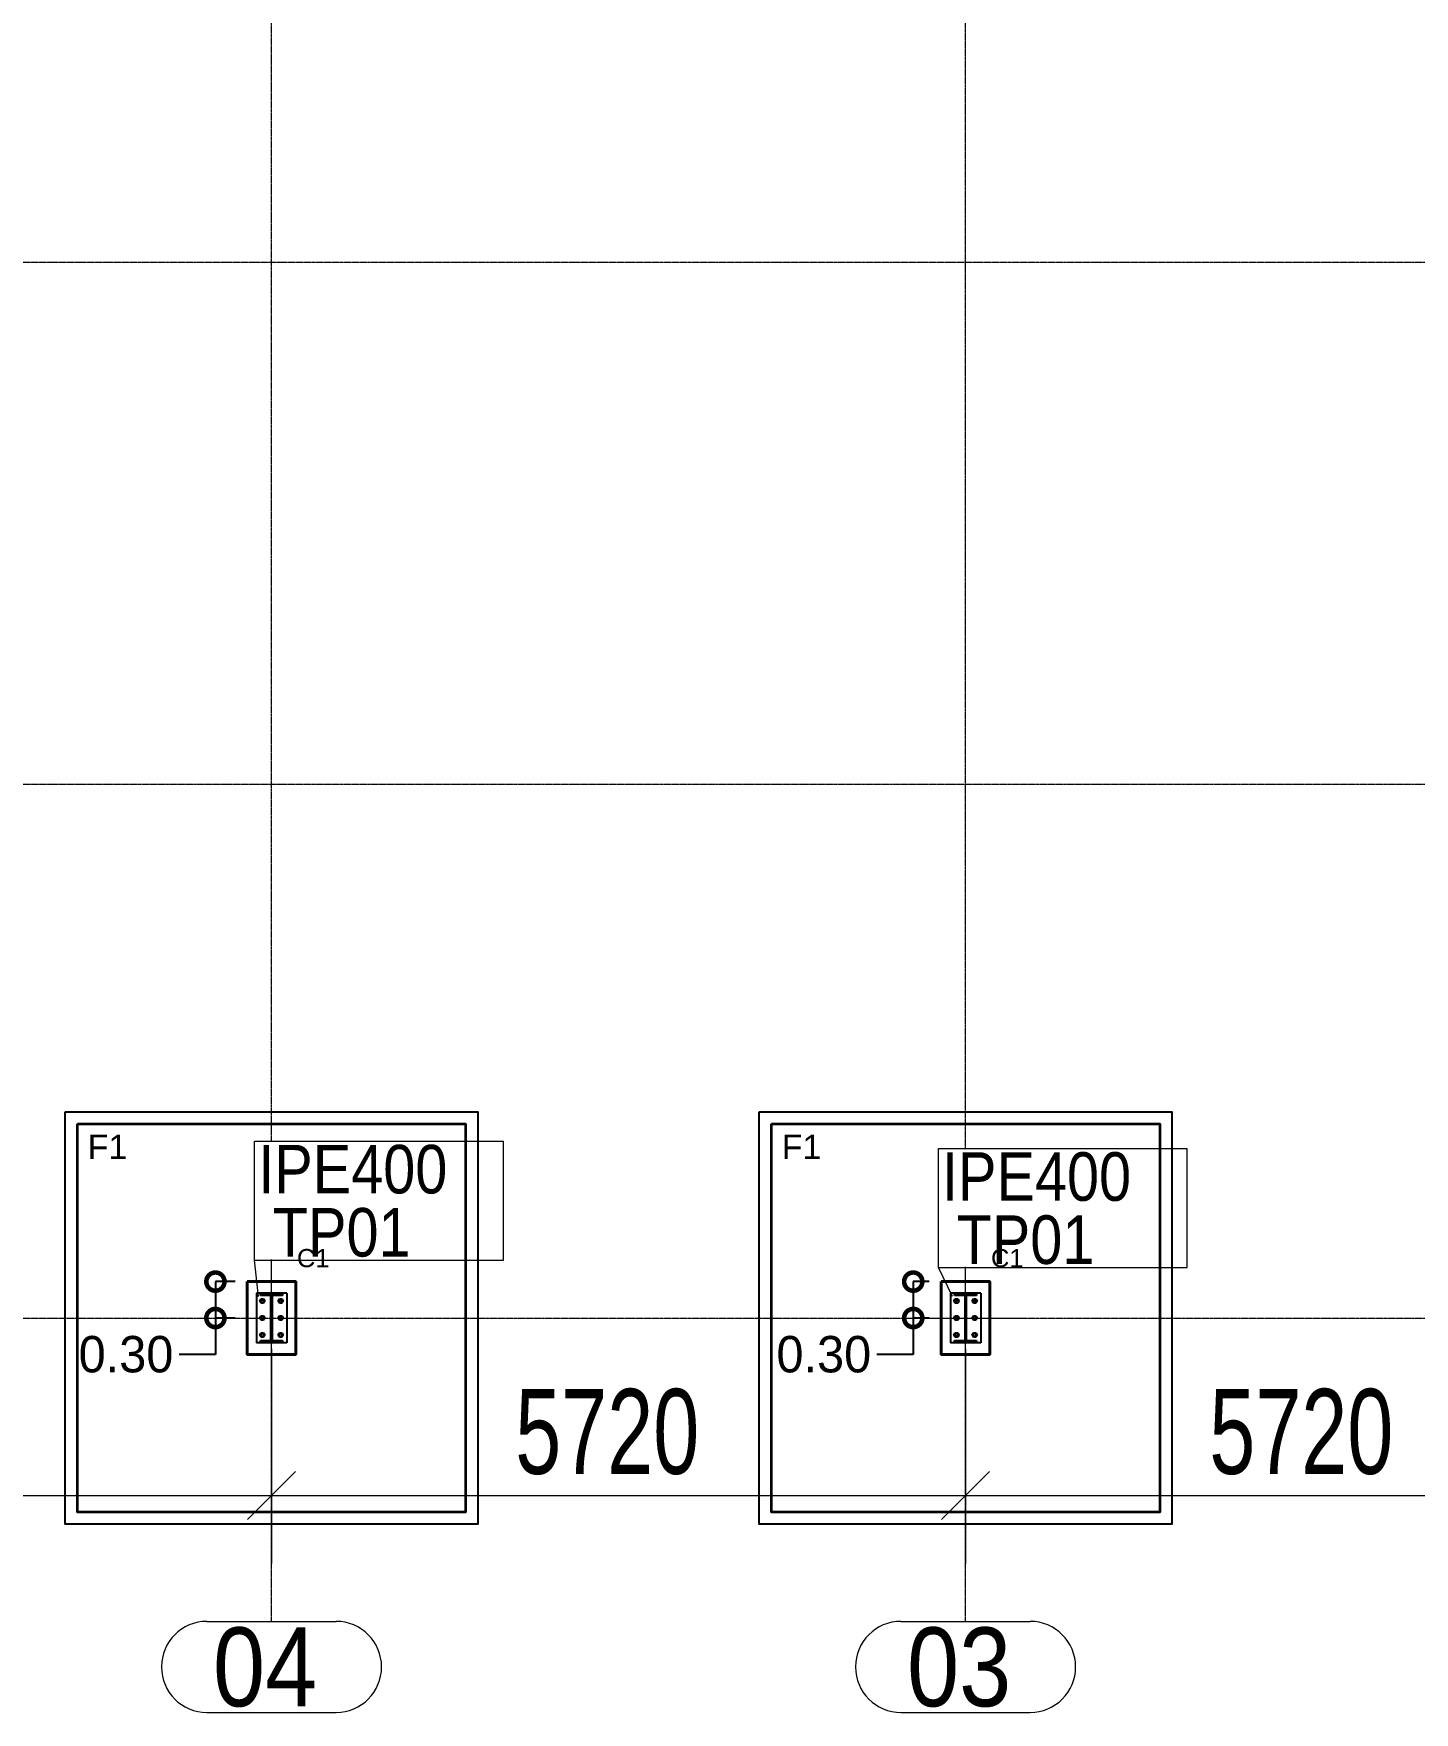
# Model space of a CAD drawing. Header units: millimetres. Extents: x 178198 to 9785548, y 9608 to 2087470.
# Drawn here: x 488561 to 499941, y 36446 to 50280 of the extents above; entities that cross this region are included whole.
import ezdxf

# ---------------------------------------------------------------- set-up
doc = ezdxf.new("R2010")
doc.units = ezdxf.units.MM
doc.header["$PDMODE"] = 35
doc.linetypes.add('XKITLINE00', pattern=[0])
doc.linetypes.add('XKITLINE03', pattern=[6, 3, -1, 1, -1])
for name, color, linetype, lineweight in [('Column', 7, 'Continuous', 40), ('foundation', 7, 'Continuous', 35), ('Part', 2, 'Continuous', 0), ('PartMark', 3, 'Continuous', 0), ('S-GRID', 1, 'Continuous', 0), ('Z-DIMENSIONS', 1, 'Continuous', 0)]:
    doc.layers.add(name, color=color, linetype=linetype, lineweight=lineweight)
for name, color, linetype in [('dim_axis', 251, 'Continuous'), ('dim_axis @ 100', 251, 'Continuous'), ('plain foundation', 8, 'Continuous'), ('Steel Section', 7, 'Continuous'), ('text', 7, 'Continuous')]:
    doc.layers.add(name, color=color, linetype=linetype)
doc.styles.add('Andalus1', font='andlso.ttf', dxfattribs={"height": 3})
doc.styles.add('Arial', font='arial.ttf', dxfattribs={"height": 2.034003})
doc.styles.add('Arial2', font='arial.ttf', dxfattribs={"height": 300})
doc.styles.add('ARIAL_NARROW', font='ARIALN.TTF')
doc.dimstyles.new('Annotative1', dxfattribs={"dimscale": 0, "dimtxt": 3, "dimasz": 3, "dimexe": 0, "dimexo": 1, "dimtad": 0, "dimtih": 1, "dimtoh": 1, "dimlfac": 0.001, "dimzin": 1, "dimdsep": 46, "dimtxsty": 'Andalus1', "dimblk": 'DOTSMALL', "dimcen": 2.5, "dimclrd": 256, "dimclre": 256, "dimclrt": 256, "dimadec": 4, "dimazin": 0, "dimtfac": 1, "dimtmove": 0, "dimatfit": 3, "dimldrblk": 'DOTSMALL', "dimfxl": 1, "dimlwd": -1, "dimlwe": -1, "dimarcsym": 0})

# ---------------------------------------------------------------- blocks, each defined once
blk = doc.blocks.new('_DotSmall')
at = {"color": 0, "linetype": 'ByBlock', "const_width": 0.5}
blk.add_lwpolyline([(-0.0625, 0, 1), (0.0625, 0, 1)], format="xyb", close=True, dxfattribs=at)
blk = doc.blocks.new('*D166')
at = {"layer": 'Defpoints', "color": 0, "transparency": 16777216}
for p in [(496042, 39996), (495811, 39696), (496042, 39696)]:
    blk.add_point(p, dxfattribs=at)
at = {"layer": 'dim_axis', "transparency": 16777216}
for p, q in [((495942, 39996), (495811, 39996)), ((495811, 39996), (495811, 39696)), ((495942, 39696), (495811, 39696)), ((495811, 39696), (495811, 39396)), ((495811, 39396), (495511, 39396))]:
    blk.add_line(p, q, dxfattribs=at)
at = {"layer": 'dim_axis', "transparency": 16777216, "xscale": 300, "yscale": 300, "zscale": 300}
for p, rotation in [((495811, 39996), 90), ((495811, 39696), 270)]:
    blk.add_blockref('_DotSmall', p, dxfattribs=dict(at, rotation=rotation))
at = {"layer": 'dim_axis', "transparency": 16777216, "insert": (495074, 39396), "char_height": 300, "attachment_point": 5, "style": 'Andalus1'}
blk.add_mtext('0.30', dxfattribs=at)
blk = doc.blocks.new('*D167')
at = {"layer": 'Defpoints', "color": 0, "transparency": 16777216}
for p in [(490322, 39996), (490060, 39696), (490322, 39696)]:
    blk.add_point(p, dxfattribs=at)
at = {"layer": 'dim_axis', "transparency": 16777216}
for p, q in [((490222, 39996), (490060, 39996)), ((490060, 39996), (490060, 39696)), ((490222, 39696), (490060, 39696)), ((490060, 39696), (490060, 39396)), ((490060, 39396), (489760, 39396))]:
    blk.add_line(p, q, dxfattribs=at)
at = {"layer": 'dim_axis', "transparency": 16777216, "xscale": 300, "yscale": 300, "zscale": 300}
for p, rotation in [((490060, 39996), 90), ((490060, 39696), 270)]:
    blk.add_blockref('_DotSmall', p, dxfattribs=dict(at, rotation=rotation))
at = {"layer": 'dim_axis', "transparency": 16777216, "insert": (489323, 39396), "char_height": 300, "attachment_point": 5, "style": 'Andalus1'}
blk.add_mtext('0.30', dxfattribs=at)
blk = doc.blocks.new('bng')
at = {"layer": 'Column', "lineweight": 40}
for points in [[(490322.17101, 39996.04029), (490722.17101, 39996.04029), (490722.17101, 39396.04029), (490322.17101, 39396.04029)], [(496042.17101, 39996.04029), (496442.17101, 39996.04029), (496442.17101, 39396.04029), (496042.17101, 39396.04029)]]:
    blk.add_lwpolyline(points, close=True, dxfattribs=at)
at = {"layer": 'foundation'}
for points in [[(488922.17101, 41296.04029), (492122.17101, 41296.04029), (492122.17101, 38096.04029), (488922.17101, 38096.04029)], [(494642.17101, 41296.04029), (497842.17101, 41296.04029), (497842.17101, 38096.04029), (494642.17101, 38096.04029)]]:
    blk.add_lwpolyline(points, close=True, dxfattribs=at)
at = {"layer": 'Part', "linetype": 'XKITLINE03', "lineweight": 0}
for p, q in [((490522.17101, 39196.04029), (490522.17101, 40177.72009)), ((496242.17101, 39196.04029), (496242.17101, 40116.95148)), ((490597.17101, 39836.04029), (490597.17101, 39836.04029)), ((496317.17101, 39836.04029), (496317.17101, 39836.04029)), ((490022.17101, 39696.04029), (491022.17101, 39696.04029)), ((495742.17101, 39696.04029), (496742.17101, 39696.04029))]:
    blk.add_line(p, q, dxfattribs=at)
at = {"layer": 'Part', "linetype": 'XKITLINE00', "lineweight": 0}
for p, q in [((490647.17101, 39901.04029), (490397.17101, 39901.04029)), ((490397.17101, 39901.04029), (490397.17101, 39491.04029)), ((490426.3864, 39836.04029), (490436.77871, 39854.04029)), ((490432.17101, 39882.54029), (490432.17101, 39896.04029)), ((490432.17101, 39896.04029), (490612.17101, 39896.04029)), ((490517.87101, 39882.54029), (490432.17101, 39882.54029)), ((490446.41487, 39896.04029), (490432.91487, 39882.54029)), ((490436.77871, 39854.04029), (490457.56332, 39854.04029)), ((490457.56332, 39854.04029), (490467.95562, 39836.04029)), ((490517.87101, 39509.54029), (490517.87101, 39882.54029)), ((490612.17101, 39882.54029), (490526.47101, 39882.54029)), ((490526.47101, 39882.54029), (490526.47101, 39509.54029)), ((490576.3864, 39836.04029), (490586.77871, 39854.04029)), ((490586.77871, 39854.04029), (490607.56332, 39854.04029)), ((490607.56332, 39854.04029), (490617.95562, 39836.04029)), ((490612.17101, 39896.04029), (490612.17101, 39882.54029)), ((490647.17101, 39901.04029), (490647.17101, 39491.04029)), ((496367.17101, 39901.04029), (496117.17101, 39901.04029)), ((496117.17101, 39901.04029), (496117.17101, 39491.04029)), ((496146.3864, 39836.04029), (496156.77871, 39854.04029)), ((496152.17101, 39882.54029), (496152.17101, 39896.04029)), ((496152.17101, 39896.04029), (496332.17101, 39896.04029)), ((496237.87101, 39882.54029), (496152.17101, 39882.54029)), ((496166.41487, 39896.04029), (496152.91487, 39882.54029)), ((496156.77871, 39854.04029), (496177.56332, 39854.04029)), ((496177.56332, 39854.04029), (496187.95562, 39836.04029)), ((496237.87101, 39509.54029), (496237.87101, 39882.54029)), ((496332.17101, 39882.54029), (496246.47101, 39882.54029)), ((496246.47101, 39882.54029), (496246.47101, 39509.54029)), ((496296.3864, 39836.04029), (496306.77871, 39854.04029)), ((496306.77871, 39854.04029), (496327.56332, 39854.04029)), ((496327.56332, 39854.04029), (496337.95562, 39836.04029)), ((496332.17101, 39896.04029), (496332.17101, 39882.54029)), ((496367.17101, 39901.04029), (496367.17101, 39491.04029)), ((490436.77871, 39818.04029), (490426.3864, 39836.04029)), ((490426.3864, 39696.04029), (490436.77871, 39714.04029)), ((490457.56332, 39818.04029), (490436.77871, 39818.04029)), ((490436.77871, 39714.04029), (490457.56332, 39714.04029)), ((490467.95562, 39836.04029), (490457.56332, 39818.04029)), ((490457.56332, 39714.04029), (490467.95562, 39696.04029)), ((490586.77871, 39818.04029), (490576.3864, 39836.04029)), ((490576.3864, 39696.04029), (490586.77871, 39714.04029)), ((490607.56332, 39818.04029), (490586.77871, 39818.04029)), ((490586.77871, 39714.04029), (490607.56332, 39714.04029)), ((490617.95562, 39836.04029), (490607.56332, 39818.04029)), ((490607.56332, 39714.04029), (490617.95562, 39696.04029)), ((496156.77871, 39818.04029), (496146.3864, 39836.04029)), ((496146.3864, 39696.04029), (496156.77871, 39714.04029)), ((496177.56332, 39818.04029), (496156.77871, 39818.04029)), ((496156.77871, 39714.04029), (496177.56332, 39714.04029)), ((496187.95562, 39836.04029), (496177.56332, 39818.04029)), ((496177.56332, 39714.04029), (496187.95562, 39696.04029)), ((496306.77871, 39818.04029), (496296.3864, 39836.04029)), ((496296.3864, 39696.04029), (496306.77871, 39714.04029)), ((496327.56332, 39818.04029), (496306.77871, 39818.04029)), ((496306.77871, 39714.04029), (496327.56332, 39714.04029)), ((496337.95562, 39836.04029), (496327.56332, 39818.04029)), ((496327.56332, 39714.04029), (496337.95562, 39696.04029)), ((490436.77871, 39678.04029), (490426.3864, 39696.04029)), ((490426.3864, 39556.04029), (490436.77871, 39574.04029)), ((490457.56332, 39678.04029), (490436.77871, 39678.04029)), ((490436.77871, 39574.04029), (490457.56332, 39574.04029)), ((490467.95562, 39696.04029), (490457.56332, 39678.04029)), ((490457.56332, 39574.04029), (490467.95562, 39556.04029)), ((490526.47101, 39693.21835), (490517.87101, 39684.61835)), ((490586.77871, 39678.04029), (490576.3864, 39696.04029)), ((490576.3864, 39556.04029), (490586.77871, 39574.04029)), ((490607.56332, 39678.04029), (490586.77871, 39678.04029)), ((490586.77871, 39574.04029), (490607.56332, 39574.04029)), ((490617.95562, 39696.04029), (490607.56332, 39678.04029)), ((490607.56332, 39574.04029), (490617.95562, 39556.04029)), ((496156.77871, 39678.04029), (496146.3864, 39696.04029)), ((496146.3864, 39556.04029), (496156.77871, 39574.04029)), ((496177.56332, 39678.04029), (496156.77871, 39678.04029)), ((496156.77871, 39574.04029), (496177.56332, 39574.04029)), ((496187.95562, 39696.04029), (496177.56332, 39678.04029)), ((496177.56332, 39574.04029), (496187.95562, 39556.04029)), ((496246.47101, 39693.21835), (496237.87101, 39684.61835)), ((496306.77871, 39678.04029), (496296.3864, 39696.04029)), ((496296.3864, 39556.04029), (496306.77871, 39574.04029)), ((496327.56332, 39678.04029), (496306.77871, 39678.04029)), ((496306.77871, 39574.04029), (496327.56332, 39574.04029)), ((496337.95562, 39696.04029), (496327.56332, 39678.04029)), ((496327.56332, 39574.04029), (496337.95562, 39556.04029)), ((490647.17101, 39491.04029), (490397.17101, 39491.04029)), ((490436.77871, 39538.04029), (490426.3864, 39556.04029)), ((490432.17101, 39496.04029), (490432.17101, 39509.54029)), ((490432.17101, 39509.54029), (490517.87101, 39509.54029)), ((490612.17101, 39496.04029), (490432.17101, 39496.04029)), ((490457.56332, 39538.04029), (490436.77871, 39538.04029)), ((490467.95562, 39556.04029), (490457.56332, 39538.04029)), ((490526.47101, 39509.54029), (490612.17101, 39509.54029)), ((490586.77871, 39538.04029), (490576.3864, 39556.04029)), ((490607.56332, 39538.04029), (490586.77871, 39538.04029)), ((490617.95562, 39556.04029), (490607.56332, 39538.04029)), ((490612.17101, 39509.54029), (490612.17101, 39496.04029)), ((490612.17101, 39496.04029), (490612.17101, 39496.04029)), ((490612.17101, 39496.04029), (490612.17101, 39496.04029)), ((496367.17101, 39491.04029), (496117.17101, 39491.04029)), ((496156.77871, 39538.04029), (496146.3864, 39556.04029)), ((496152.17101, 39496.04029), (496152.17101, 39509.54029)), ((496152.17101, 39509.54029), (496237.87101, 39509.54029)), ((496332.17101, 39496.04029), (496152.17101, 39496.04029)), ((496177.56332, 39538.04029), (496156.77871, 39538.04029)), ((496187.95562, 39556.04029), (496177.56332, 39538.04029)), ((496246.47101, 39509.54029), (496332.17101, 39509.54029)), ((496306.77871, 39538.04029), (496296.3864, 39556.04029)), ((496327.56332, 39538.04029), (496306.77871, 39538.04029)), ((496337.95562, 39556.04029), (496327.56332, 39538.04029)), ((496332.17101, 39509.54029), (496332.17101, 39496.04029)), ((496332.17101, 39496.04029), (496332.17101, 39496.04029)), ((496332.17101, 39496.04029), (496332.17101, 39496.04029))]:
    blk.add_line(p, q, dxfattribs=at)
for centre, start, end in [((490447.17101, 39836.04029), 0, 180), ((490597.17101, 39836.04029), 0, 180), ((496167.17101, 39836.04029), 0, 180), ((496317.17101, 39836.04029), 0, 180), ((490447.17101, 39836.04029), 180, 0), ((490447.17101, 39696.04029), 0, 180), ((490597.17101, 39836.04029), 180, 0), ((490597.17101, 39696.04029), 0, 180), ((496167.17101, 39836.04029), 180, 0), ((496167.17101, 39696.04029), 0, 180), ((496317.17101, 39836.04029), 180, 0), ((496317.17101, 39696.04029), 0, 180), ((490447.17101, 39696.04029), 180, 0), ((490447.17101, 39556.04029), 0, 180), ((490597.17101, 39696.04029), 180, 0), ((490597.17101, 39556.04029), 0, 180), ((496167.17101, 39696.04029), 180, 0), ((496167.17101, 39556.04029), 0, 180), ((496317.17101, 39696.04029), 180, 0), ((496317.17101, 39556.04029), 0, 180), ((490447.17101, 39556.04029), 180, 0), ((490597.17101, 39556.04029), 180, 0), ((496167.17101, 39556.04029), 180, 0), ((496317.17101, 39556.04029), 180, 0)]:
    blk.add_arc(centre, 12, start, end, dxfattribs=at)
at = {"layer": 'PartMark', "linetype": 'XKITLINE00', "lineweight": 0}
for p, q in [((490383.35312, 41152.72009), (492433.35312, 41152.72009)), ((490383.35312, 40172.72009), (490383.35312, 41152.72009)), ((492433.35312, 40172.72009), (492433.35312, 41152.72009)), ((496018.42224, 41091.95148), (498068.42224, 41091.95148)), ((496018.42224, 40111.95148), (496018.42224, 41091.95148)), ((498068.42224, 40111.95148), (498068.42224, 41091.95148)), ((490383.35312, 40172.72009), (492433.35312, 40172.72009)), ((490414.59115, 39872.74222), (490383.35312, 40172.72009)), ((496018.42224, 40111.95148), (498068.42224, 40111.95148)), ((496134.59115, 39872.74222), (496018.42224, 40111.95148))]:
    blk.add_line(p, q, dxfattribs=at)
at = {"layer": 'plain foundation'}
for points in [[(488822.17101, 41396.04029), (492222.17101, 41396.04029), (492222.17101, 37996.04029), (488822.17101, 37996.04029)], [(494542.17101, 41396.04029), (497942.17101, 41396.04029), (497942.17101, 37996.04029), (494542.17101, 37996.04029)]]:
    blk.add_lwpolyline(points, close=True, dxfattribs=at)
at = {"layer": 'S-GRID', "linetype": 'XKITLINE03', "lineweight": 0}
for p, q in [((490522.17101, 41147.72009), (490522.17101, 65596.04029)), ((496242.17101, 41086.95148), (496242.17101, 65596.04029)), ((425102.17101, 48396.04029), (510182.17101, 48396.04029)), ((425102.17101, 44096.04029), (510182.17101, 44096.04029)), ((490522.17101, 37196.04029), (490522.17101, 40177.72009)), ((496242.17101, 37196.04029), (496242.17101, 40116.95148)), ((425102.17101, 39696.04029), (510182.17101, 39696.04029))]:
    blk.add_line(p, q, dxfattribs=at)
at = {"layer": 'S-GRID', "linetype": 'XKITLINE00', "lineweight": 0}
for p, q in [((489990.06652, 37196.04029), (491054.2755, 37196.04029)), ((495710.06652, 37196.04029), (496774.2755, 37196.04029)), ((489990.06652, 36446.04029), (491054.2755, 36446.04029)), ((495710.06652, 36446.04029), (496774.2755, 36446.04029))]:
    blk.add_line(p, q, dxfattribs=at)
for centre, start, end in [((489990.06652, 36821.04029), 90, 270), ((491054.2755, 36821.04029), 270, 90), ((495710.06652, 36821.04029), 90, 270), ((496774.2755, 36821.04029), 270, 90)]:
    blk.add_arc(centre, 375, start, end, dxfattribs=at)
at = {"layer": 'Steel Section'}
for p, q in [((490647.17101, 39901.04029), (490397.17101, 39901.04029)), ((490397.17101, 39901.04029), (490397.17101, 39491.04029)), ((490426.3864, 39836.04029), (490436.77871, 39854.04029)), ((490432.17101, 39882.54029), (490432.17101, 39896.04029)), ((490432.17101, 39896.04029), (490612.17101, 39896.04029)), ((490517.87101, 39882.54029), (490432.17101, 39882.54029)), ((490446.41487, 39896.04029), (490432.91487, 39882.54029)), ((490436.77871, 39854.04029), (490457.56332, 39854.04029)), ((490457.56332, 39854.04029), (490467.95562, 39836.04029)), ((490517.87101, 39509.54029), (490517.87101, 39882.54029)), ((490612.17101, 39882.54029), (490526.47101, 39882.54029)), ((490526.47101, 39882.54029), (490526.47101, 39509.54029)), ((490576.3864, 39836.04029), (490586.77871, 39854.04029)), ((490586.77871, 39854.04029), (490607.56332, 39854.04029)), ((490607.56332, 39854.04029), (490617.95562, 39836.04029)), ((490612.17101, 39896.04029), (490612.17101, 39882.54029)), ((490647.17101, 39901.04029), (490647.17101, 39491.04029)), ((496367.17101, 39901.04029), (496117.17101, 39901.04029)), ((496117.17101, 39901.04029), (496117.17101, 39491.04029)), ((496146.3864, 39836.04029), (496156.77871, 39854.04029)), ((496152.17101, 39882.54029), (496152.17101, 39896.04029)), ((496152.17101, 39896.04029), (496332.17101, 39896.04029)), ((496237.87101, 39882.54029), (496152.17101, 39882.54029)), ((496166.41487, 39896.04029), (496152.91487, 39882.54029)), ((496156.77871, 39854.04029), (496177.56332, 39854.04029)), ((496177.56332, 39854.04029), (496187.95562, 39836.04029)), ((496237.87101, 39509.54029), (496237.87101, 39882.54029)), ((496332.17101, 39882.54029), (496246.47101, 39882.54029)), ((496246.47101, 39882.54029), (496246.47101, 39509.54029)), ((496296.3864, 39836.04029), (496306.77871, 39854.04029)), ((496306.77871, 39854.04029), (496327.56332, 39854.04029)), ((496327.56332, 39854.04029), (496337.95562, 39836.04029)), ((496332.17101, 39896.04029), (496332.17101, 39882.54029)), ((496367.17101, 39901.04029), (496367.17101, 39491.04029)), ((490436.77871, 39818.04029), (490426.3864, 39836.04029)), ((490426.3864, 39696.04029), (490436.77871, 39714.04029)), ((490457.56332, 39818.04029), (490436.77871, 39818.04029)), ((490436.77871, 39714.04029), (490457.56332, 39714.04029)), ((490467.95562, 39836.04029), (490457.56332, 39818.04029)), ((490457.56332, 39714.04029), (490467.95562, 39696.04029)), ((490586.77871, 39818.04029), (490576.3864, 39836.04029)), ((490576.3864, 39696.04029), (490586.77871, 39714.04029)), ((490607.56332, 39818.04029), (490586.77871, 39818.04029)), ((490586.77871, 39714.04029), (490607.56332, 39714.04029)), ((490597.17101, 39836.04029), (490597.17101, 39836.04029)), ((490617.95562, 39836.04029), (490607.56332, 39818.04029)), ((490607.56332, 39714.04029), (490617.95562, 39696.04029)), ((496156.77871, 39818.04029), (496146.3864, 39836.04029)), ((496146.3864, 39696.04029), (496156.77871, 39714.04029)), ((496177.56332, 39818.04029), (496156.77871, 39818.04029)), ((496156.77871, 39714.04029), (496177.56332, 39714.04029)), ((496187.95562, 39836.04029), (496177.56332, 39818.04029)), ((496177.56332, 39714.04029), (496187.95562, 39696.04029)), ((496306.77871, 39818.04029), (496296.3864, 39836.04029)), ((496296.3864, 39696.04029), (496306.77871, 39714.04029)), ((496327.56332, 39818.04029), (496306.77871, 39818.04029)), ((496306.77871, 39714.04029), (496327.56332, 39714.04029)), ((496317.17101, 39836.04029), (496317.17101, 39836.04029)), ((496337.95562, 39836.04029), (496327.56332, 39818.04029)), ((496327.56332, 39714.04029), (496337.95562, 39696.04029)), ((490436.77871, 39678.04029), (490426.3864, 39696.04029)), ((490426.3864, 39556.04029), (490436.77871, 39574.04029)), ((490457.56332, 39678.04029), (490436.77871, 39678.04029)), ((490436.77871, 39574.04029), (490457.56332, 39574.04029)), ((490467.95562, 39696.04029), (490457.56332, 39678.04029)), ((490457.56332, 39574.04029), (490467.95562, 39556.04029)), ((490526.47101, 39693.21835), (490517.87101, 39684.61835)), ((490586.77871, 39678.04029), (490576.3864, 39696.04029)), ((490576.3864, 39556.04029), (490586.77871, 39574.04029)), ((490607.56332, 39678.04029), (490586.77871, 39678.04029)), ((490586.77871, 39574.04029), (490607.56332, 39574.04029)), ((490617.95562, 39696.04029), (490607.56332, 39678.04029)), ((490607.56332, 39574.04029), (490617.95562, 39556.04029)), ((496156.77871, 39678.04029), (496146.3864, 39696.04029)), ((496146.3864, 39556.04029), (496156.77871, 39574.04029)), ((496177.56332, 39678.04029), (496156.77871, 39678.04029)), ((496156.77871, 39574.04029), (496177.56332, 39574.04029)), ((496187.95562, 39696.04029), (496177.56332, 39678.04029)), ((496177.56332, 39574.04029), (496187.95562, 39556.04029)), ((496246.47101, 39693.21835), (496237.87101, 39684.61835)), ((496306.77871, 39678.04029), (496296.3864, 39696.04029)), ((496296.3864, 39556.04029), (496306.77871, 39574.04029)), ((496327.56332, 39678.04029), (496306.77871, 39678.04029)), ((496306.77871, 39574.04029), (496327.56332, 39574.04029)), ((496337.95562, 39696.04029), (496327.56332, 39678.04029)), ((496327.56332, 39574.04029), (496337.95562, 39556.04029)), ((490647.17101, 39491.04029), (490397.17101, 39491.04029)), ((490436.77871, 39538.04029), (490426.3864, 39556.04029)), ((490432.17101, 39496.04029), (490432.17101, 39509.54029)), ((490432.17101, 39509.54029), (490517.87101, 39509.54029)), ((490612.17101, 39496.04029), (490432.17101, 39496.04029)), ((490457.56332, 39538.04029), (490436.77871, 39538.04029)), ((490467.95562, 39556.04029), (490457.56332, 39538.04029)), ((490526.47101, 39509.54029), (490612.17101, 39509.54029)), ((490586.77871, 39538.04029), (490576.3864, 39556.04029)), ((490607.56332, 39538.04029), (490586.77871, 39538.04029)), ((490617.95562, 39556.04029), (490607.56332, 39538.04029)), ((490612.17101, 39509.54029), (490612.17101, 39496.04029)), ((490612.17101, 39496.04029), (490612.17101, 39496.04029)), ((490612.17101, 39496.04029), (490612.17101, 39496.04029)), ((496367.17101, 39491.04029), (496117.17101, 39491.04029)), ((496156.77871, 39538.04029), (496146.3864, 39556.04029)), ((496152.17101, 39496.04029), (496152.17101, 39509.54029)), ((496152.17101, 39509.54029), (496237.87101, 39509.54029)), ((496332.17101, 39496.04029), (496152.17101, 39496.04029)), ((496177.56332, 39538.04029), (496156.77871, 39538.04029)), ((496187.95562, 39556.04029), (496177.56332, 39538.04029)), ((496246.47101, 39509.54029), (496332.17101, 39509.54029)), ((496306.77871, 39538.04029), (496296.3864, 39556.04029)), ((496327.56332, 39538.04029), (496306.77871, 39538.04029)), ((496337.95562, 39556.04029), (496327.56332, 39538.04029)), ((496332.17101, 39509.54029), (496332.17101, 39496.04029)), ((496332.17101, 39496.04029), (496332.17101, 39496.04029)), ((496332.17101, 39496.04029), (496332.17101, 39496.04029))]:
    blk.add_line(p, q, dxfattribs=at)
for centre, start, end in [((490447.17101, 39836.04029), 0, 180), ((490597.17101, 39836.04029), 0, 180), ((496167.17101, 39836.04029), 0, 180), ((496317.17101, 39836.04029), 0, 180), ((490447.17101, 39836.04029), 180, 0), ((490447.17101, 39696.04029), 0, 180), ((490597.17101, 39836.04029), 180, 0), ((490597.17101, 39696.04029), 0, 180), ((496167.17101, 39836.04029), 180, 0), ((496167.17101, 39696.04029), 0, 180), ((496317.17101, 39836.04029), 180, 0), ((496317.17101, 39696.04029), 0, 180), ((490447.17101, 39696.04029), 180, 0), ((490447.17101, 39556.04029), 0, 180), ((490597.17101, 39696.04029), 180, 0), ((490597.17101, 39556.04029), 0, 180), ((496167.17101, 39696.04029), 180, 0), ((496167.17101, 39556.04029), 0, 180), ((496317.17101, 39696.04029), 180, 0), ((496317.17101, 39556.04029), 0, 180), ((490447.17101, 39556.04029), 180, 0), ((490597.17101, 39556.04029), 180, 0), ((496167.17101, 39556.04029), 180, 0), ((496317.17101, 39556.04029), 180, 0)]:
    blk.add_arc(centre, 12, start, end, dxfattribs=at)
at = {"layer": 'Z-DIMENSIONS', "linetype": 'XKITLINE00', "lineweight": 0}
for p, q in [((490522.17101, 39441.04029), (490522.17101, 37674.03342)), ((490522.17101, 39441.04029), (490522.17101, 37674.03342)), ((496242.17101, 39441.04029), (496242.17101, 37674.03342)), ((496242.17101, 39441.04029), (496242.17101, 37674.03342)), ((490720.16091, 38432.02332), (490324.18111, 38036.04352)), ((490720.16091, 38432.02332), (490324.18111, 38036.04352)), ((496440.16091, 38432.02332), (496044.18111, 38036.04352)), ((496440.16091, 38432.02332), (496044.18111, 38036.04352)), ((484802.17101, 38234.03342), (490522.17101, 38234.03342)), ((490522.17101, 38234.03342), (496242.17101, 38234.03342)), ((496242.17101, 38234.03342), (501962.17101, 38234.03342))]:
    blk.add_line(p, q, dxfattribs=at)
at = {"layer": 'PartMark', "style": 'Arial', "width": 0.85}
for s, p in [('IPE400', (490413.35312, 40722.72009)), ('IPE400', (496048.42224, 40661.95148)), ('TP01', (490533.35312, 40202.72009)), ('TP01', (496168.42224, 40141.95148))]:
    blk.add_text(s, height=400, dxfattribs=at).set_placement(p)
at = {"layer": 'S-GRID', "style": 'Arial', "width": 0.85}
for s, p in [('04', (490040.06652, 36496.04029)), ('03', (495760.06652, 36496.04029))]:
    blk.add_text(s, height=650, dxfattribs=at).set_placement(p)
at = {"layer": 'text', "attachment_point": 1, "style": 'Arial2'}
for s, insert, char_height in [('F1', (489007.39063, 41206.36891), 200), ('F1', (494727.39063, 41206.36891), 200), ('C1', (490731.78231, 40264.84968), 150), ('C1', (496451.78231, 40264.84968), 150)]:
    blk.add_mtext_dynamic_manual_height_columns(s, width=1191.032635, gutter_width=1500, heights=[0], dxfattribs=dict(at, insert=insert, char_height=char_height))
at = {"layer": 'Z-DIMENSIONS', "style": 'ARIAL_NARROW', "width": 0.85}
for p in [(492531.09679, 38411.53342), (498251.09679, 38411.53342)]:
    blk.add_text('5720', height=700, dxfattribs=at).set_placement(p)
at = {"layer": 'dim_axis @ 100'}
for base, p1, p2, picture, middle in [((490060.14742, 39696.04029), (490322.17101, 39996.04029), (490322.17101, 39696.04029), '*D167', (489322.59609, 39396.04029)), ((495811.343, 39696.04029), (496042.17101, 39996.04029), (496042.17101, 39696.04029), '*D166', (495073.79166, 39396.04029))]:
    dim = blk.add_linear_dim(base=base, p1=p1, p2=p2, angle=90, dimstyle='Annotative1', override={"dimscale": 100, "dimtix": 0, "dimtofl": 1, "dimtmove": 0, "dimatfit": 3}, dxfattribs=at)
    dim.commit()
    dim.dimension.update_dxf_attribs({"geometry": picture, "text_midpoint": middle})

msp = doc.modelspace()

# ---------------------------------------------------------------- block references
msp.add_blockref('bng', (0, 0))

doc.saveas('drawing.dxf')
